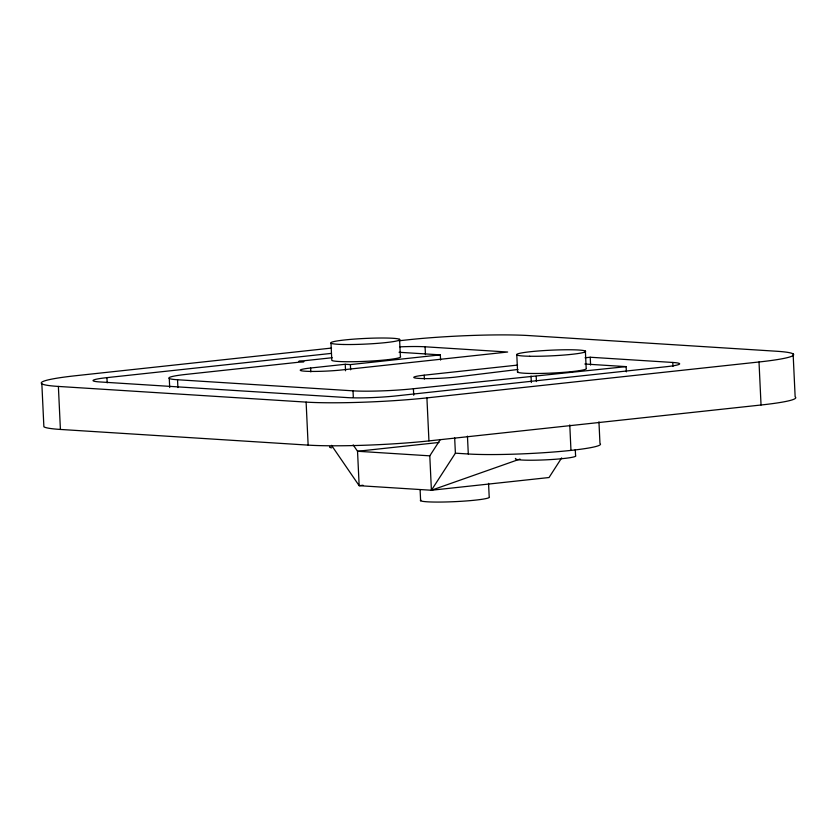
<?xml version="1.0" encoding="UTF-8"?>
<svg xmlns="http://www.w3.org/2000/svg" width="837" height="837" viewBox="0 0 837 837"><rect width="100%" height="100%" fill="white"/><g stroke="black" fill="none" stroke-linecap="round" stroke-linejoin="round"><path stroke-width="1.26" d="M561.658 457.902L549.03 477.529L431.411 490.252L359.157 485.68L331.525 445.336M519.986 459.063L431.411 490.252L429.789 455.841L440.367 439.477M431.411 490.252L455.391 453.173L454.669 437.877M331.525 348.066L75.958 375.687A86.41 7.083 -2.7 0 0 58.381 386.432L60.41 429.444L308.142 445.117A86.41 7.083 -2.7 0 0 428.942 440.9L761.042 405.003A86.41 7.083 -2.7 0 0 795.15 396.884L793.12 353.873M398.977 340.774L408.058 339.791A86.41 7.083 -2.7 0 1 528.858 335.574L776.59 351.247A86.41 7.083 -2.7 0 1 759.013 361.982L426.912 397.889A86.41 7.083 -2.7 0 1 306.112 402.105L58.381 386.432M672.99 366.376L672.802 362.463A34.568 2.835 -2.7 0 1 665.771 366.763L395.943 395.922A34.568 2.835 -2.7 0 1 347.627 397.617L99.896 381.944A34.568 2.835 -2.7 0 1 106.927 377.644L331.358 353.392M332.184 357.723L298.778 361.333L303.946 361.657L186.327 374.369A43.21 3.536 -2.7 0 0 177.538 379.747L177.904 387.562M399.814 346.842A34.568 2.835 -2.7 0 1 425.07 346.79L507.651 352.021L341.601 369.964A25.926 2.124 -2.7 0 1 305.369 371.23A25.926 2.124 -2.7 0 1 310.642 368.008L345.231 364.273L350.389 364.597L440.335 354.867L440.576 360.088M517.988 369.473L455.15 377.152A25.926 2.124 -2.7 0 1 418.908 378.408A25.926 2.124 -2.7 0 1 424.181 375.185L517.58 365.089M585.042 357.797L590.231 357.242L672.802 362.463M177.538 379.747L353.015 390.837A43.21 3.536 -2.7 0 0 413.415 388.734L626.128 366.627L626.379 371.837M438.965 442.47L357.535 451.269L353.172 444.897M363.038 485.261L359.157 485.68L357.535 451.269L429.789 455.841M399.05 352.262L440.335 354.867M584.843 364.011L626.128 366.627M455.391 453.173L468.301 453.989A73.447 6.016 -2.7 0 0 554.261 451.949A73.447 6.016 -2.7 0 0 599.972 443.505L598.947 421.848M759.013 361.982L761.042 405.003M590.231 357.242L590.598 365.058M585.377 351.08L586.182 368.29A34.568 2.835 -2.7 0 1 551.426 373.082A34.568 2.835 -2.7 0 1 517.726 371.419M575.281 449.532L575.574 455.673A30.247 2.48 -2.7 0 1 545.211 459.869A30.247 2.48 -2.7 0 1 515.676 458.425M569.777 424.914L570.97 450.4M536.193 376.347L536.433 381.557M531.024 376.022L531.338 382.54M516.795 354.961L517.611 372.162M488.557 483.357L489.195 496.875A34.568 2.835 -2.7 0 1 454.439 501.666A34.568 2.835 -2.7 0 1 420.739 500.003M467.454 436.14L468.301 453.989M425.07 346.79L425.447 354.616M426.912 397.889L428.942 440.9M424.181 375.185L424.369 379.098M420.101 489.687L420.624 500.746M413.415 388.734L413.719 395.252M399.573 339.33L400.389 356.541A34.568 2.835 -2.7 0 1 370.142 361.103A34.568 2.835 -2.7 0 1 331.808 360.412L331.002 343.212M353.015 390.837L353.319 397.355M350.389 364.597L350.64 369.808M345.231 364.273L345.535 370.781M310.642 368.008L310.82 371.921M306.112 402.105L308.142 445.117M169.273 378.429L169.702 387.552M106.927 377.644L107.178 382.865M41.85 383.796L43.88 426.807A86.41 7.083 -2.7 0 0 60.41 429.444M331.714 447.858A30.247 2.48 -2.7 0 1 329.883 446.665M529.695 356.248A34.568 2.835 -2.7 0 0 585.251 351.833A34.568 2.835 -2.7 0 0 538.306 350.985A34.568 2.835 -2.7 0 0 529.695 356.248M343.902 344.499A34.568 2.835 -2.7 0 0 399.458 340.073A34.568 2.835 -2.7 0 0 352.513 339.236A34.568 2.835 -2.7 0 0 343.902 344.499"/></g></svg>
